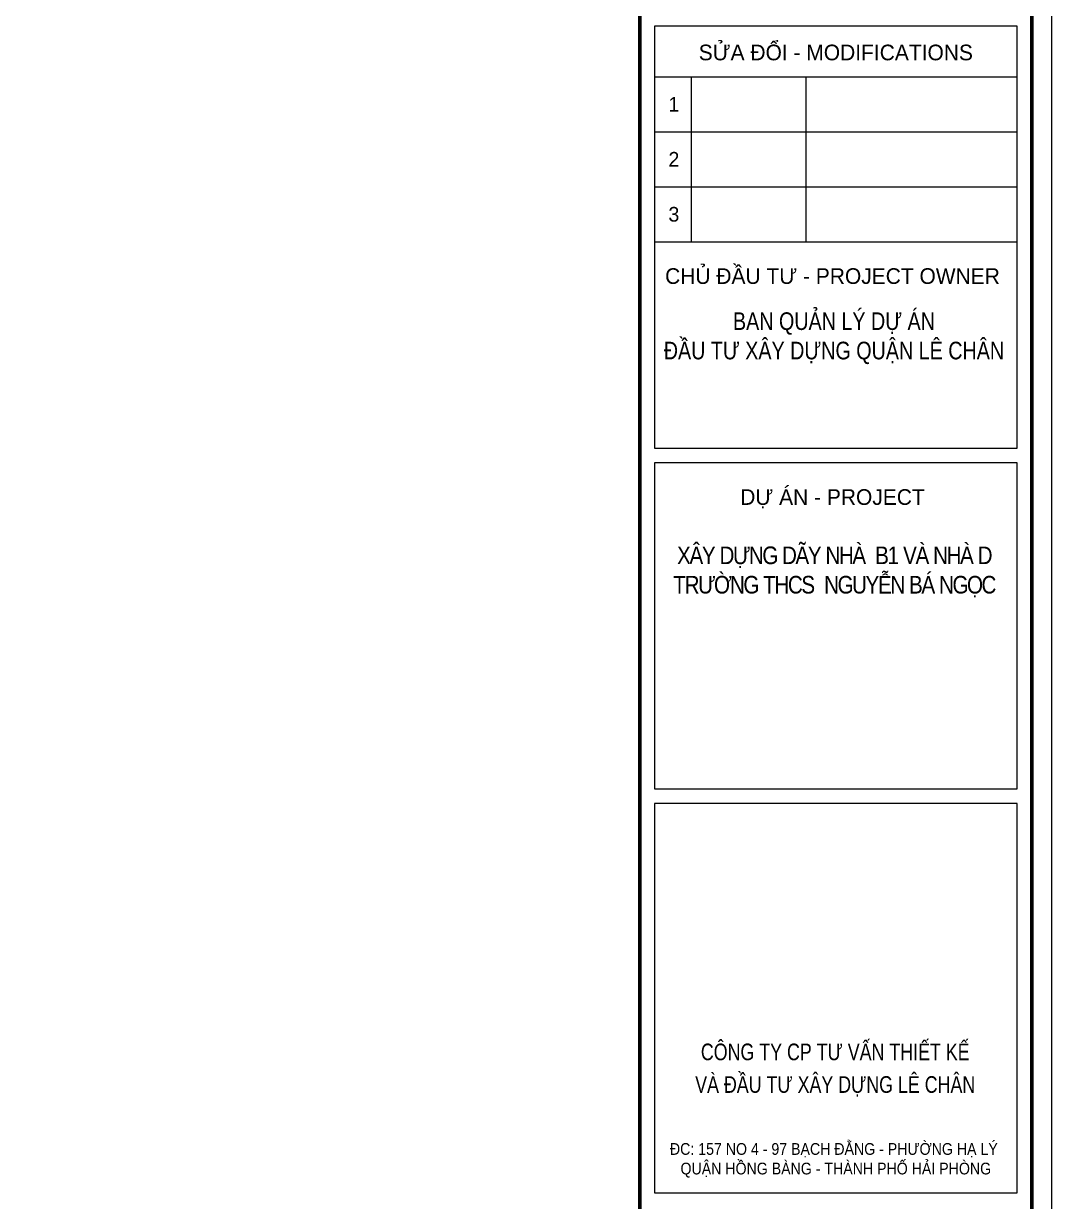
# Model space of a CAD drawing. Header units: millimetres. Extents: x 5243337 to 5938936, y 490824 to 785930.
# Drawn here: x 5726463 to 5742194, y 665179 to 683218 of the extents above; entities that cross this region are included whole.
import ezdxf
from ezdxf.enums import TextEntityAlignment as Align

# ---------------------------------------------------------------- set-up
doc = ezdxf.new("R2010")
doc.units = ezdxf.units.MM
doc.header["$MEASUREMENT"] = 0
doc.layers.get('0').update_dxf_attribs({"lineweight": 0})
doc.layers.get('Defpoints').update_dxf_attribs({"lineweight": 0})
for name, color, linetype, lineweight in [('08. Net Text', 3, 'Continuous', 13), ('Khungten_LCDI', 7, 'Continuous', 25), ('LC Net thay', 7, 'Continuous', 25), ('LC Text1', 3, 'Continuous', 20)]:
    doc.layers.add(name, color=color, linetype=linetype, lineweight=lineweight)
doc.styles.add('Khungten', font='VHAVAN.TTF', dxfattribs={"width": 0.9, "height": 5000})
doc.styles.add('Text Khung Ten', font='VHAVAN.TTF')
doc.styles.add('Title', font='VHBLACK.TTF')

# ---------------------------------------------------------------- blocks, each defined once
blk = doc.blocks.new('ha tang Nui Beo')
at = {"layer": 'Defpoints', "lineweight": 0}
blk.add_lwpolyline([(-1200, -14850), (-1200, 14850), (40800, 14850), (40800, -14850)], close=True, dxfattribs=at)
at = {"layer": 'Khungten_LCDI', "color": 5, "lineweight": 60}
blk.add_line((36600, 14650), (36600, -14650), dxfattribs=at)
at = {"layer": 'Khungten_LCDI', "color": 5, "lineweight": 25}
blk.add_line((40600, -14650), (40600, 14650), dxfattribs=at)
at = {"layer": 'Khungten_LCDI', "color": 9, "lineweight": 15}
for p, q in [((36750, 13981), (40450, 13981)), ((37123, 13981), (37123, 12297)), ((38293, 13981), (38293, 12297)), ((36750, 13420), (40450, 13420)), ((36750, 12858), (40450, 12858)), ((36750, 12297), (40450, 12297))]:
    blk.add_line(p, q, dxfattribs=at)
at = {"layer": 'Khungten_LCDI', "color": 5, "lineweight": 60}
blk.add_lwpolyline([(0, -14650), (0, 14650), (40600, 14650), (40600, -14650)], close=True, dxfattribs=at)
at = {"layer": 'Khungten_LCDI', "color": 9, "lineweight": 15}
for points in [[(36750, 10190), (40450, 10190), (40450, 14500), (36750, 14500)], [(36750, 6712), (40450, 6712), (40450, 10040), (36750, 10040)], [(36750, 2587), (40450, 2587), (40450, 6562), (36750, 6562)]]:
    blk.add_lwpolyline(points, close=True, dxfattribs=at)
at = {"color": 7, "style": 'Khungten'}
for s, p in [('söa ®æi - modifications', (38600, 14151)), ('chñ ®Çu t\xad - project owner', (38566, 11868)), ('dù ¸n - project', (38566, 9612))]:
    blk.add_text(s, height=160, dxfattribs=at).set_placement(p, align=Align.CENTER)
at = {"color": 7, "style": 'Title', "width": 0.8}
for s, p in [('c«ng ty cp t\xad vÊn thiÕt kÕ', (38594, 3942)), ('vµ ®Çu t\xad x©y dùng lª ch©n', (38594, 3609))]:
    blk.add_text(s, height=170, dxfattribs=at).set_placement(p, align=Align.CENTER)
at = {"color": 4, "char_height": 180, "attachment_point": 5, "style": 'Khungten'}
for s, insert, width in [('{\\f.VnArialH|b0|i0|c0|p34;\\W0.8;ban qu¶n lý dù ¸n\\P®Çu t\xad x©y dùng quËn lª ch©n}', (38581, 11313), 3884.84), ('{\\f.VnArialH|b0|i0|c0|p34;\\W0.84;\\T0.9;x©y dùng d·y nhµ  b1 vµ nhµ d\\Ptr\xadêng thcs  nguyÔn b¸ ngäc}', (38582, 8927), 4307.88)]:
    blk.add_mtext(s, dxfattribs=dict(at, insert=insert, width=width))
at = {"color": 7, "insert": (38600, 3096), "char_height": 120, "attachment_point": 2, "style": 'Khungten'}
blk.add_mtext_dynamic_manual_height_columns('®c: 157 no 4 - 97 b¹ch ®»ng - ph\xadêng h¹ lý   quËn hång bµng - thµnh phè h¶i phßng ', width=3421.65, gutter_width=25, heights=[0], dxfattribs=at)
at = {"color": 7, "style": 'Khungten', "width": 0.8}
for tag, p in [('REVISION', (39499, -10746)), ('NGAYHT', (39546, -11609))]:
    blk.add_attdef(tag, text='', height=200, dxfattribs=at).set_placement(p, align=Align.CENTER)
at = {"layer": '08. Net Text', "color": 7, "style": 'Text Khung Ten'}
blk.add_text('1', height=150, dxfattribs=at).set_placement((36892, 13627))
at = {"layer": '08. Net Text', "color": 7, "ltscale": 2, "style": 'Text Khung Ten'}
for s, p in [('2', (36892, 13065)), ('3', (36892, 12504))]:
    blk.add_text(s, height=150, dxfattribs=at).set_placement(p)
at = {"layer": 'LC Text1', "style": 'Title', "width": 1.485915}
for tag, p, p2 in [('TENBANVE1', (36913, -8886), (40339, -8886)), ('TENBANVE2', (36913, -9562), (40339, -9562))]:
    blk.add_attdef(tag, text='', height=250, dxfattribs=at).set_placement(p, p2, align=Align.FIT)
at = {"layer": 'LC Text1', "style": 'Title', "width": 0.7}
blk.add_attdef('SOBANVE', text='', height=250, dxfattribs=at).set_placement((39562, -13896), align=Align.CENTER)

msp = doc.modelspace()

# ---------------------------------------------------------------- block references
at = {"layer": 'LC Net thay', "xscale": 1.500000000004304, "yscale": 1.500000000004304, "zscale": 1.500000000004304}
msp.add_blockref('ha tang Nui Beo', (5680994, 661429.2), dxfattribs=at)

doc.saveas('drawing.dxf')
